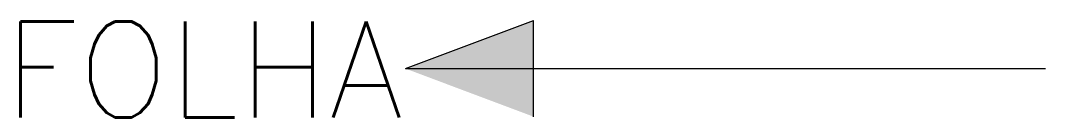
# Model space of a CAD drawing. Header units: millimetres. Extents: x 209 to 225, y 189.2 to 190.7.
import ezdxf
from ezdxf.enums import TextEntityAlignment as Align

# ---------------------------------------------------------------- set-up
doc = ezdxf.new("R2010")
doc.units = ezdxf.units.MM
doc.header["$MEASUREMENT"] = 0
doc.layers.get('0').update_dxf_attribs({"linetype": 'CONTINUOUS'})
doc.styles.add('ROMANS', font='romans')

msp = doc.modelspace()

# ---------------------------------------------------------------- hatches: boundary and pattern name
msp.add_hatch(color=7).paths.add_polyline_path([(215, 190), (217, 189.25), (217, 190.75)])

# ---------------------------------------------------------------- linework, layer by layer
at = {"color": 7}
for p, q in [((215, 190), (217, 190.75)), ((217.002, 189.247), (217, 190.75)), ((215, 190), (225, 190))]:
    msp.add_line(p, q, dxfattribs=at)

# ---------------------------------------------------------------- texts
at = {"color": 7, "lineweight": -3, "style": 'ROMANS'}
msp.add_attdef('FOLHA', text='', height=1.5, dxfattribs=at).set_placement((214.965, 189.987), align=Align.MIDDLE_RIGHT)

doc.saveas('drawing.dxf')
